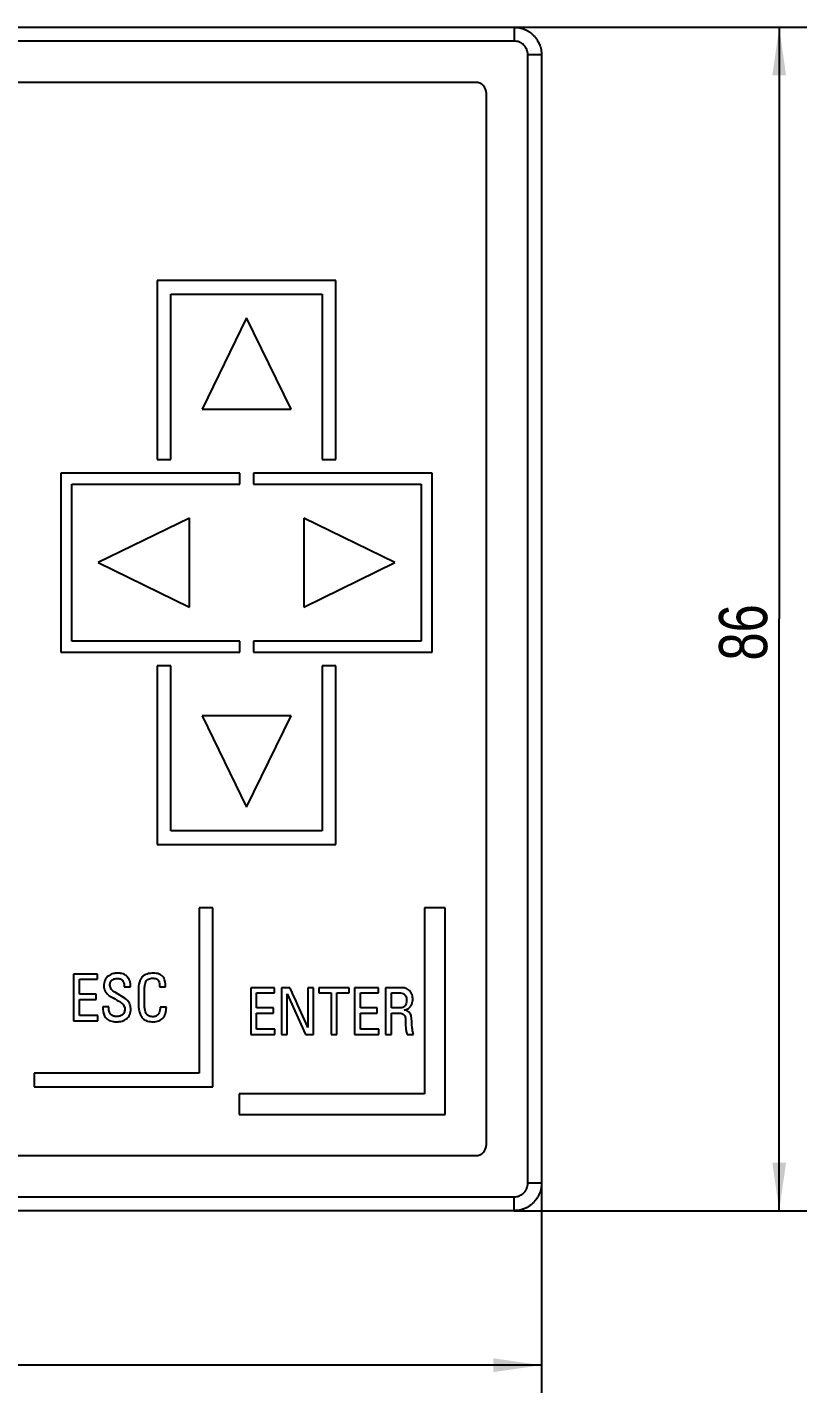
# Model space of a CAD drawing. Extents: x 0 to 594, y 0 to 420.
# Drawn here: x 252.6 to 309.3, y 218.3 to 317.5 of the extents above; entities that cross this region are included whole.
import ezdxf

# ---------------------------------------------------------------- set-up
doc = ezdxf.new("R2010")
doc.units = 0
doc.header["$LTSCALE"] = 32.67
for name, color, linetype in [('10000_FRONT', 7, 'CONTINUOUS'), ('10100_DIM_FRONT', 7, 'CONTINUOUS'), ('10500_FRONT_LABELING', 7, 'CONTINUOUS')]:
    doc.layers.add(name, color=color, linetype=linetype)
doc.styles.get("Standard").update_dxf_attribs({"font": 'txt', "width": 0.8})
doc.dimstyles.new('DIMSTYLE_1', dxfattribs={"dimtxt": 3.5, "dimasz": 3.5, "dimexe": 0.18, "dimexo": 0.0625, "dimgap": 0.09, "dimtad": 1, "dimtxsty": 'STANDARD', "dimcen": 0.09, "dimazin": 3, "dimtp": 0.05, "dimtm": 0.05, "dimtfac": 1, "dimtofl": 0, "dimtmove": 0, "dimatfit": 3, "dimtolj": 1})

# ---------------------------------------------------------------- blocks, each defined once
blk = doc.blocks.new('*D0')
at = {"layer": '10100_DIM_FRONT', "color": 7, "linetype": 'CONTINUOUS'}
for p, q in [((161.826, 233.52), (161.826, 218.291)), ((290.026, 233.52), (290.026, 218.291)), ((161.826, 220.291), (225.926, 220.291)), ((290.026, 220.291), (225.926, 220.291))]:
    blk.add_line(p, q, dxfattribs=at)
for points in [[(165.326, 220.791), (161.826, 220.291), (165.326, 219.791)], [(286.526, 219.791), (290.026, 220.291), (286.526, 220.791)]]:
    blk.add_solid(points, dxfattribs=at)
at = {"layer": '10100_DIM_FRONT', "color": 7, "linetype": 'CONTINUOUS', "width": 0.7}
blk.add_text('128,2', height=3.5, dxfattribs=at).set_placement((221.236, 221.166))
blk = doc.blocks.new('*D1')
at = {"layer": '10100_DIM_FRONT', "color": 7, "linetype": 'CONTINUOUS'}
for p, q in [((288.034, 317.52), (309.313, 317.52)), ((307.313, 317.52), (307.313, 274.52)), ((307.313, 231.52), (307.313, 274.52)), ((288.034, 231.52), (309.313, 231.52))]:
    blk.add_line(p, q, dxfattribs=at)
for points in [[(307.813, 314.02), (307.313, 317.52), (306.813, 314.02)], [(306.813, 235.02), (307.313, 231.52), (307.813, 235.02)]]:
    blk.add_solid(points, dxfattribs=at)
at = {"layer": '10100_DIM_FRONT', "color": 7, "linetype": 'CONTINUOUS', "width": 0.785714}
blk.add_text('86', height=3.5, rotation=90, dxfattribs=at).set_placement((306.438, 271.5))

msp = doc.modelspace()

# ---------------------------------------------------------------- linework, layer by layer
at = {"layer": '10000_FRONT', "color": 7, "linetype": 'CONTINUOUS'}
for p, q in [((163.818, 317.52), (288.034, 317.52)), ((288.034, 317.52), (288.034, 316.52)), ((288.034, 316.52), (163.818, 316.52)), ((289.026, 233.52), (289.026, 315.52)), ((290.026, 315.52), (289.026, 315.52)), ((290.026, 315.52), (290.026, 233.52)), ((285.226, 313.52), (166.626, 313.52)), ((286.026, 236.32), (286.026, 312.72)), ((262.076, 299.12), (262.076, 286.12)), ((275.076, 299.12), (262.076, 299.12)), ((275.076, 286.12), (275.076, 299.12)), ((263.076, 286.12), (263.076, 298.12)), ((263.076, 298.12), (274.076, 298.12)), ((274.076, 298.12), (274.076, 286.12)), ((268.576, 296.4), (265.341, 289.77)), ((271.811, 289.77), (268.576, 296.4)), ((265.341, 289.77), (271.811, 289.77)), ((262.076, 286.12), (263.076, 286.12)), ((274.076, 286.12), (275.076, 286.12)), ((255.076, 285.12), (255.076, 272.12)), ((268.076, 285.12), (255.076, 285.12)), ((268.076, 284.32), (268.076, 285.12)), ((269.076, 285.12), (269.076, 284.32)), ((282.076, 285.12), (269.076, 285.12)), ((282.076, 272.12), (282.076, 285.12)), ((255.876, 272.92), (255.876, 284.32)), ((255.876, 284.32), (268.076, 284.32)), ((269.076, 284.32), (281.276, 284.32)), ((281.276, 284.32), (281.276, 272.92)), ((264.416, 281.855), (257.786, 278.62)), ((264.416, 275.385), (264.416, 281.855)), ((272.736, 281.855), (272.736, 275.385)), ((279.366, 278.62), (272.736, 281.855)), ((257.786, 278.62), (264.416, 275.385)), ((272.736, 275.385), (279.366, 278.62)), ((268.076, 272.92), (255.876, 272.92)), ((268.076, 272.12), (268.076, 272.92)), ((269.076, 272.92), (269.076, 272.12)), ((281.276, 272.92), (269.076, 272.92)), ((255.076, 272.12), (268.076, 272.12)), ((269.076, 272.12), (282.076, 272.12)), ((262.076, 271.12), (262.076, 258.12)), ((263.076, 271.12), (262.076, 271.12)), ((263.076, 259.12), (263.076, 271.12)), ((274.076, 271.12), (274.076, 259.12)), ((275.076, 271.12), (274.076, 271.12)), ((275.076, 258.12), (275.076, 271.12)), ((265.341, 267.47), (268.576, 260.84)), ((271.811, 267.47), (265.341, 267.47)), ((268.576, 260.84), (271.811, 267.47)), ((274.076, 259.12), (263.076, 259.12)), ((262.076, 258.12), (275.076, 258.12)), ((265.126, 253.52), (265.126, 241.52)), ((266.126, 253.52), (265.126, 253.52)), ((266.126, 240.52), (266.126, 253.52)), ((281.526, 253.52), (281.526, 240.02)), ((283.026, 253.52), (281.526, 253.52)), ((283.026, 238.52), (283.026, 253.52)), ((253.126, 241.52), (253.126, 240.52)), ((265.126, 241.52), (253.126, 241.52)), ((253.126, 240.52), (266.126, 240.52)), ((268.026, 240.02), (268.026, 238.52)), ((281.526, 240.02), (268.026, 240.02)), ((268.026, 238.52), (283.026, 238.52)), ((166.626, 235.52), (285.226, 235.52)), ((290.026, 233.52), (289.026, 233.52)), ((163.818, 232.52), (288.034, 232.52)), ((288.034, 231.52), (288.034, 232.52)), ((288.034, 231.52), (163.818, 231.52))]:
    msp.add_line(p, q, dxfattribs=at)
for centre, start, end in [((285.226, 312.72), 0, 90), ((285.226, 236.32), 270, 360)]:
    msp.add_arc(centre, 0.8, start, end, dxfattribs=at)
for points, knots in [([(288.034, 317.52), (288.166, 317.52), (288.297, 317.507), (288.458, 317.475), (288.49, 317.467), (288.554, 317.451), (288.585, 317.442), (288.679, 317.414), (288.801, 317.37), (288.919, 317.314), (289.005, 317.267), (289.034, 317.251), (289.09, 317.217), (289.118, 317.199), (289.254, 317.108), (289.354, 317.025), (289.491, 316.886), (289.535, 316.838), (289.597, 316.761), (289.618, 316.735), (289.656, 316.683), (289.675, 316.656), (289.765, 316.52), (289.826, 316.405), (289.888, 316.254), (289.9, 316.223), (289.922, 316.161), (289.932, 316.13), (289.96, 316.036), (289.976, 315.973), (290.013, 315.781), (290.026, 315.652), (290.026, 315.52)], [0, 0, 0, 0, 0.125, 0.125, 0.15625, 0.15625, 0.1875, 0.1875, 0.25, 0.3125, 0.3125, 0.34375, 0.34375, 0.375, 0.375, 0.5, 0.5, 0.5625, 0.5625, 0.59375, 0.59375, 0.625, 0.625, 0.75, 0.75, 0.78125, 0.78125, 0.8125, 0.8125, 0.875, 0.875, 1, 1, 1, 1]), ([(289.026, 315.52), (289.026, 315.586), (289.02, 315.65), (289.001, 315.746), (288.994, 315.777), (288.975, 315.84), (288.964, 315.871), (288.927, 315.962), (288.897, 316.019), (288.843, 316.101), (288.824, 316.127), (288.783, 316.178), (288.761, 316.203), (288.692, 316.272), (288.643, 316.314), (288.575, 316.359), (288.561, 316.368), (288.533, 316.385), (288.49, 316.41), (288.417, 316.445), (288.356, 316.467), (288.309, 316.481), (288.294, 316.485), (288.262, 316.493), (288.246, 316.497), (288.165, 316.513), (288.1, 316.52), (288.034, 316.52)], [0, 0, 0, 0, 0.125, 0.125, 0.1875, 0.1875, 0.25, 0.25, 0.375, 0.375, 0.4375, 0.4375, 0.5, 0.5, 0.625, 0.625, 0.65625, 0.65625, 0.6875, 0.75, 0.8125, 0.8125, 0.84375, 0.84375, 0.875, 0.875, 1, 1, 1, 1]), ([(288.034, 232.52), (288.1, 232.52), (288.165, 232.526), (288.26, 232.545), (288.292, 232.553), (288.339, 232.568), (288.354, 232.573), (288.385, 232.584), (288.401, 232.59), (288.476, 232.621), (288.533, 232.652), (288.6, 232.697), (288.614, 232.707), (288.64, 232.726), (288.653, 232.737), (288.691, 232.768), (288.715, 232.79), (288.783, 232.859), (288.824, 232.91), (288.869, 232.978), (288.878, 232.992), (288.895, 233.02), (288.919, 233.063), (288.953, 233.137), (288.974, 233.198), (288.988, 233.245), (288.993, 233.261), (289.001, 233.292), (289.004, 233.309), (289.02, 233.389), (289.026, 233.454), (289.026, 233.52)], [0, 0, 0, 0, 0.125, 0.125, 0.1875, 0.1875, 0.21875, 0.21875, 0.25, 0.25, 0.375, 0.375, 0.40625, 0.40625, 0.4375, 0.4375, 0.5, 0.5, 0.625, 0.625, 0.65625, 0.65625, 0.6875, 0.75, 0.8125, 0.8125, 0.84375, 0.84375, 0.875, 0.875, 1, 1, 1, 1]), ([(290.026, 233.52), (290.026, 233.388), (290.013, 233.258), (289.982, 233.097), (289.974, 233.064), (289.958, 233.001), (289.95, 232.969), (289.921, 232.875), (289.878, 232.753), (289.822, 232.635), (289.777, 232.548), (289.761, 232.52), (289.727, 232.463), (289.709, 232.435), (289.618, 232.299), (289.536, 232.198), (289.398, 232.06), (289.35, 232.016), (289.274, 231.953), (289.248, 231.933), (289.196, 231.893), (289.169, 231.875), (289.033, 231.784), (288.919, 231.722), (288.768, 231.66), (288.738, 231.648), (288.676, 231.626), (288.644, 231.615), (288.55, 231.587), (288.487, 231.571), (288.296, 231.533), (288.166, 231.52), (288.034, 231.52)], [0, 0, 0, 0, 0.125, 0.125, 0.15625, 0.15625, 0.1875, 0.1875, 0.25, 0.3125, 0.3125, 0.34375, 0.34375, 0.375, 0.375, 0.5, 0.5, 0.5625, 0.5625, 0.59375, 0.59375, 0.625, 0.625, 0.75, 0.75, 0.78125, 0.78125, 0.8125, 0.8125, 0.875, 0.875, 1, 1, 1, 1])]:
    msp.add_open_spline(points, degree=3, knots=knots, dxfattribs=at)
at = {"layer": '10500_FRONT_LABELING', "color": 7, "linetype": 'CONTINUOUS'}
for p, q in [((255.984, 248.715), (255.984, 245.324)), ((257.723, 248.715), (255.984, 248.715)), ((256.415, 247.242), (256.415, 248.334)), ((256.415, 248.334), (257.723, 248.334)), ((257.723, 248.334), (257.723, 248.715)), ((257.635, 247.242), (256.415, 247.242)), ((257.635, 246.874), (257.635, 247.242)), ((259.755, 246.95), (259.031, 247.369)), ((259.679, 247.788), (260.136, 247.788)), ((260.708, 247.547), (260.708, 246.594)), ((261.152, 246.543), (261.152, 247.445)), ((262.245, 247.775), (262.689, 247.775)), ((268.874, 247.724), (268.874, 244.334)), ((270.614, 247.724), (268.874, 247.724)), ((269.306, 246.251), (269.306, 247.344)), ((269.306, 247.344), (270.614, 247.344)), ((270.614, 247.344), (270.614, 247.724)), ((271.122, 247.724), (271.122, 244.334)), ((271.731, 247.724), (271.122, 247.724)), ((271.528, 244.334), (271.528, 247.267)), ((271.528, 247.267), (272.862, 244.334)), ((273.04, 247.724), (273.04, 244.842)), ((273.446, 247.724), (273.04, 247.724)), ((273.446, 244.334), (273.446, 247.724)), ((273.827, 247.724), (273.827, 247.344)), ((276.037, 247.724), (273.827, 247.724)), ((273.827, 247.344), (274.716, 247.344)), ((274.716, 247.344), (274.716, 244.334)), ((275.148, 244.334), (275.148, 247.344)), ((275.148, 247.344), (276.037, 247.344)), ((276.037, 247.344), (276.037, 247.724)), ((276.418, 247.724), (276.418, 244.334)), ((278.158, 247.724), (276.418, 247.724)), ((276.849, 246.251), (276.849, 247.344)), ((276.849, 247.344), (278.158, 247.344)), ((278.158, 247.344), (278.158, 247.724)), ((278.679, 247.724), (278.679, 244.334)), ((279.846, 247.724), (278.679, 247.724)), ((279.11, 246.251), (279.11, 247.344)), ((279.11, 247.344), (279.758, 247.344)), ((256.415, 245.692), (256.415, 246.874)), ((256.415, 246.874), (257.635, 246.874)), ((258.549, 246.327), (258.117, 246.327)), ((258.549, 246.226), (258.549, 246.327)), ((262.739, 246.315), (262.295, 246.315)), ((270.525, 246.251), (269.306, 246.251)), ((270.525, 245.883), (270.525, 246.251)), ((278.069, 246.251), (276.849, 246.251)), ((278.069, 245.883), (278.069, 246.251)), ((279.758, 246.251), (279.11, 246.251)), ((255.984, 245.324), (257.749, 245.324)), ((257.749, 245.692), (256.415, 245.692)), ((257.749, 245.324), (257.749, 245.692)), ((269.306, 244.702), (269.306, 245.883)), ((269.306, 245.883), (270.525, 245.883)), ((276.849, 244.702), (276.849, 245.883)), ((276.849, 245.883), (278.069, 245.883)), ((279.11, 244.334), (279.11, 245.883)), ((279.11, 245.883), (279.605, 245.883)), ((268.874, 244.334), (270.639, 244.334)), ((270.639, 244.702), (269.306, 244.702)), ((270.639, 244.334), (270.639, 244.702)), ((271.122, 244.334), (271.528, 244.334)), ((272.862, 244.334), (273.446, 244.334)), ((274.716, 244.334), (275.148, 244.334)), ((276.418, 244.334), (278.196, 244.334)), ((278.196, 244.702), (276.849, 244.702)), ((278.196, 244.334), (278.196, 244.702)), ((278.679, 244.334), (279.11, 244.334)), ((280.253, 244.334), (280.71, 244.334))]:
    msp.add_line(p, q, dxfattribs=at)
for points, knots in [([(258.472, 248.537), (258.384, 248.461), (258.232, 248.25), (258.193, 247.996), (258.193, 247.864)], [0, 0, 0, 0, 0.470204, 1, 1, 1, 1]), ([(260.136, 247.788), (260.136, 247.938), (260.113, 248.154), (260.017, 248.377), (259.952, 248.476), (259.896, 248.539), (259.835, 248.597), (259.74, 248.664), (259.6, 248.728), (259.443, 248.762), (259.306, 248.776), (259.197, 248.78), (259.088, 248.776), (258.952, 248.762), (258.793, 248.727), (258.62, 248.65), (258.519, 248.578), (258.472, 248.537)], [0, 0, 0, 0, 0.192121, 0.27153, 0.308152, 0.343227, 0.379127, 0.415474, 0.491506, 0.57479, 0.61982, 0.667277, 0.714526, 0.759152, 0.842319, 0.921051, 1, 1, 1, 1]), ([(258.638, 247.902), (258.638, 247.981), (258.661, 248.13), (258.752, 248.251), (258.803, 248.296)], [0, 0, 0, 0, 0.535463, 1, 1, 1, 1]), ([(258.803, 248.296), (258.876, 248.348), (259.001, 248.389), (259.125, 248.398), (259.159, 248.398)], [0, 0, 0, 0, 0.725666, 1, 1, 1, 1]), ([(259.159, 248.398), (259.245, 248.398), (259.404, 248.386), (259.54, 248.289), (259.578, 248.233)], [0, 0, 0, 0, 0.559417, 1, 1, 1, 1]), ([(259.578, 248.233), (259.62, 248.183), (259.674, 248.03), (259.679, 247.877), (259.679, 247.788)], [0, 0, 0, 0, 0.424333, 1, 1, 1, 1]), ([(261.8, 248.779), (261.643, 248.779), (261.416, 248.755), (261.178, 248.655), (261.07, 248.585), (260.995, 248.524), (260.93, 248.446), (260.848, 248.32), (260.732, 248.026), (260.708, 247.745), (260.708, 247.547)], [0, 0, 0, 0, 0.248178, 0.353343, 0.402888, 0.451145, 0.505281, 0.562227, 0.687641, 1, 1, 1, 1]), ([(261.177, 247.915), (261.192, 247.972), (261.217, 248.052), (261.245, 248.132), (261.254, 248.156)], [0, 0, 0, 0, 0.692417, 1, 1, 1, 1]), ([(261.254, 248.156), (261.265, 248.201), (261.31, 248.258), (261.363, 248.297), (261.381, 248.309)], [0, 0, 0, 0, 0.686469, 1, 1, 1, 1]), ([(261.381, 248.309), (261.459, 248.367), (261.592, 248.416), (261.725, 248.423), (261.762, 248.423)], [0, 0, 0, 0, 0.726957, 1, 1, 1, 1]), ([(261.762, 248.423), (261.812, 248.423), (261.881, 248.411), (261.947, 248.391), (261.965, 248.385)], [0, 0, 0, 0, 0.723521, 1, 1, 1, 1]), ([(262.498, 248.525), (262.426, 248.61), (262.201, 248.753), (261.942, 248.779), (261.8, 248.779)], [0, 0, 0, 0, 0.440894, 1, 1, 1, 1]), ([(261.965, 248.385), (262.017, 248.368), (262.084, 248.336), (262.133, 248.284), (262.143, 248.271)], [0, 0, 0, 0, 0.772132, 1, 1, 1, 1]), ([(262.219, 248.118), (262.234, 248.043), (262.242, 247.928), (262.245, 247.813), (262.245, 247.775)], [0, 0, 0, 0, 0.667763, 1, 1, 1, 1]), ([(262.689, 247.775), (262.689, 247.925), (262.672, 248.187), (262.57, 248.439), (262.498, 248.525)], [0, 0, 0, 0, 0.572256, 1, 1, 1, 1]), ([(258.193, 247.864), (258.193, 247.727), (258.265, 247.438), (258.471, 247.228), (258.587, 247.14)], [0, 0, 0, 0, 0.486359, 1, 1, 1, 1]), ([(258.587, 247.14), (258.773, 247.038), (259.019, 246.898), (259.263, 246.756), (259.323, 246.721)], [0, 0, 0, 0, 0.753123, 1, 1, 1, 1]), ([(259.031, 247.369), (258.92, 247.438), (258.73, 247.576), (258.638, 247.805), (258.638, 247.902)], [0, 0, 0, 0, 0.572857, 1, 1, 1, 1]), ([(261.152, 247.445), (261.152, 247.571), (261.158, 247.728), (261.174, 247.884), (261.177, 247.915)], [0, 0, 0, 0, 0.801573, 1, 1, 1, 1]), ([(273.04, 244.842), (272.708, 245.562), (272.274, 246.524), (271.839, 247.486), (271.731, 247.724)], [0, 0, 0, 0, 0.751615, 1, 1, 1, 1]), ([(279.758, 247.344), (279.828, 247.344), (279.966, 247.324), (280.077, 247.232), (280.113, 247.178)], [0, 0, 0, 0, 0.519463, 1, 1, 1, 1]), ([(280.469, 247.458), (280.401, 247.544), (280.205, 247.69), (279.968, 247.724), (279.846, 247.724)], [0, 0, 0, 0, 0.47558, 1, 1, 1, 1]), ([(280.113, 247.178), (280.16, 247.104), (280.208, 246.989), (280.215, 246.868), (280.215, 246.836)], [0, 0, 0, 0, 0.727377, 1, 1, 1, 1]), ([(280.66, 246.874), (280.66, 246.983), (280.635, 247.194), (280.532, 247.382), (280.469, 247.458)], [0, 0, 0, 0, 0.526757, 1, 1, 1, 1]), ([(258.117, 246.327), (258.117, 246.096), (258.144, 245.786), (258.316, 245.544), (258.358, 245.502)], [0, 0, 0, 0, 0.793655, 1, 1, 1, 1]), ([(258.358, 245.502), (258.4, 245.46), (258.496, 245.385), (258.671, 245.304), (258.838, 245.266), (258.987, 245.251), (259.104, 245.247), (259.218, 245.25), (259.358, 245.264), (259.52, 245.297), (259.696, 245.364), (259.825, 245.446), (259.917, 245.524), (260.001, 245.621), (260.12, 245.836), (260.149, 246.053), (260.149, 246.201)], [0, 0, 0, 0, 0.07305, 0.150533, 0.236845, 0.284576, 0.335892, 0.382174, 0.42657, 0.509975, 0.587031, 0.659045, 0.698137, 0.737127, 0.817244, 1, 1, 1, 1]), ([(258.727, 245.756), (258.67, 245.813), (258.573, 245.961), (258.549, 246.135), (258.549, 246.226)], [0, 0, 0, 0, 0.469236, 1, 1, 1, 1]), ([(259.323, 246.721), (259.434, 246.655), (259.625, 246.511), (259.717, 246.278), (259.717, 246.175)], [0, 0, 0, 0, 0.555921, 1, 1, 1, 1]), ([(259.717, 246.175), (259.717, 246.091), (259.695, 245.931), (259.597, 245.8), (259.54, 245.756)], [0, 0, 0, 0, 0.538088, 1, 1, 1, 1]), ([(260.149, 246.201), (260.149, 246.34), (260.082, 246.637), (259.875, 246.859), (259.755, 246.95)], [0, 0, 0, 0, 0.481089, 1, 1, 1, 1]), ([(260.708, 246.594), (260.708, 246.462), (260.72, 246.219), (260.787, 245.887), (260.888, 245.659), (260.983, 245.534), (261.042, 245.476), (261.093, 245.435), (261.149, 245.392), (261.244, 245.339), (261.452, 245.263), (261.649, 245.248), (261.787, 245.248)], [0, 0, 0, 0, 0.19842, 0.365741, 0.506626, 0.569896, 0.600369, 0.630348, 0.668233, 0.707527, 0.792461, 1, 1, 1, 1]), ([(261.762, 245.616), (261.675, 245.616), (261.549, 245.628), (261.406, 245.697), (261.334, 245.758), (261.287, 245.828), (261.237, 245.927), (261.166, 246.164), (261.152, 246.385), (261.152, 246.543)], [0, 0, 0, 0, 0.204594, 0.2888, 0.368129, 0.423735, 0.485183, 0.627883, 1, 1, 1, 1]), ([(262.295, 246.315), (262.295, 246.174), (262.268, 245.986), (262.179, 245.827), (262.156, 245.794)], [0, 0, 0, 0, 0.778994, 1, 1, 1, 1]), ([(262.498, 245.527), (262.583, 245.619), (262.718, 245.877), (262.739, 246.16), (262.739, 246.315)], [0, 0, 0, 0, 0.44649, 1, 1, 1, 1]), ([(280.101, 246.416), (280.06, 246.364), (279.957, 246.275), (279.823, 246.251), (279.758, 246.251)], [0, 0, 0, 0, 0.503225, 1, 1, 1, 1]), ([(280.037, 246.099), (280.127, 246.111), (280.304, 246.167), (280.44, 246.294), (280.494, 246.366)], [0, 0, 0, 0, 0.501454, 1, 1, 1, 1]), ([(280.456, 245.883), (280.39, 245.972), (280.238, 246.053), (280.085, 246.09), (280.037, 246.099)], [0, 0, 0, 0, 0.695863, 1, 1, 1, 1]), ([(280.215, 246.836), (280.215, 246.722), (280.196, 246.569), (280.12, 246.442), (280.101, 246.416)], [0, 0, 0, 0, 0.778497, 1, 1, 1, 1]), ([(280.494, 246.366), (280.576, 246.468), (280.646, 246.645), (280.66, 246.825), (280.66, 246.874)], [0, 0, 0, 0, 0.72646, 1, 1, 1, 1]), ([(259.54, 245.756), (259.514, 245.734), (259.457, 245.695), (259.356, 245.655), (259.264, 245.637), (259.184, 245.63), (259.122, 245.629), (259.061, 245.63), (258.987, 245.637), (258.869, 245.662), (258.776, 245.712), (258.727, 245.756)], [0, 0, 0, 0, 0.116714, 0.238055, 0.369545, 0.440386, 0.515058, 0.584147, 0.649648, 0.771881, 1, 1, 1, 1]), ([(262.156, 245.794), (262.112, 245.738), (261.989, 245.643), (261.839, 245.616), (261.762, 245.616)], [0, 0, 0, 0, 0.481355, 1, 1, 1, 1]), ([(261.787, 245.248), (261.927, 245.248), (262.193, 245.285), (262.416, 245.439), (262.498, 245.527)], [0, 0, 0, 0, 0.536248, 1, 1, 1, 1]), ([(279.605, 245.883), (279.691, 245.883), (279.801, 245.87), (279.902, 245.83), (279.923, 245.82)], [0, 0, 0, 0, 0.787939, 1, 1, 1, 1]), ([(279.923, 245.82), (279.985, 245.786), (280.103, 245.682), (280.126, 245.527), (280.126, 245.451)], [0, 0, 0, 0, 0.482564, 1, 1, 1, 1]), ([(280.126, 245.451), (280.126, 245.244), (280.129, 244.989), (280.157, 244.736), (280.164, 244.689)], [0, 0, 0, 0, 0.814747, 1, 1, 1, 1]), ([(280.583, 245.21), (280.583, 245.349), (280.574, 245.577), (280.512, 245.811), (280.456, 245.883)], [0, 0, 0, 0, 0.605065, 1, 1, 1, 1]), ([(280.622, 244.778), (280.607, 244.896), (280.589, 245.04), (280.583, 245.184), (280.583, 245.21)], [0, 0, 0, 0, 0.823773, 1, 1, 1, 1]), ([(280.164, 244.689), (280.179, 244.591), (280.198, 244.469), (280.243, 244.354), (280.253, 244.334)], [0, 0, 0, 0, 0.810474, 1, 1, 1, 1]), ([(280.71, 244.334), (280.686, 244.391), (280.653, 244.54), (280.633, 244.689), (280.622, 244.778)], [0, 0, 0, 0, 0.409643, 1, 1, 1, 1])]:
    msp.add_open_spline(points, degree=3, knots=knots, dxfattribs=at)
msp.add_open_spline([(262.143, 248.271), (262.183, 248.231), (262.205, 248.173), (262.219, 248.118)], degree=3, dxfattribs=at)

# ---------------------------------------------------------------- dimensions: what is measured, and where the dimension line sits
at = {"layer": '10100_DIM_FRONT', "color": 7, "linetype": 'CONTINUOUS'}
dim = msp.add_linear_dim(base=(307.313, 317.52), p1=(288.034, 231.52), p2=(288.034, 317.52), angle=90, text='86', dimstyle='DIMSTYLE_1', dxfattribs=at)
dim.commit()
dim.dimension.update_dxf_attribs({"geometry": '*D1', "text_midpoint": (304.688, 274.25), "dimtype": 160})
dim = msp.add_linear_dim(base=(290.026, 220.291), p1=(161.826, 233.52), p2=(290.026, 233.52), text='128,2', dimstyle='DIMSTYLE_1', dxfattribs=at)
dim.commit()
dim.dimension.update_dxf_attribs({"geometry": '*D0', "text_midpoint": (227.361, 222.916), "dimtype": 160})

doc.saveas('drawing.dxf')
